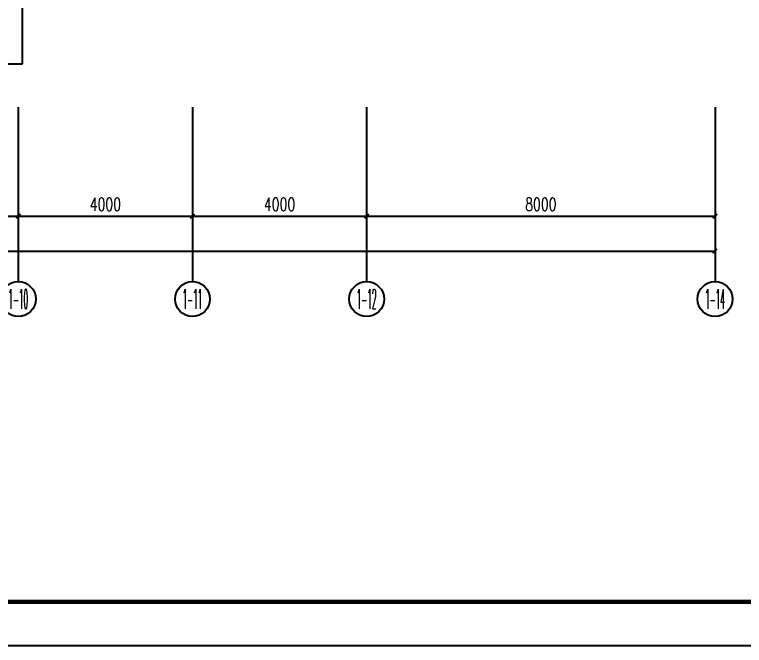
# Model space of a CAD drawing. Extents: x -6243262 to 3079315, y -2914302 to 172723.
# Drawn here: x -5578366 to -5561607, y -692286 to -677811 of the extents above; entities that cross this region are included whole.
import ezdxf
from ezdxf.enums import TextEntityAlignment as Align

# ---------------------------------------------------------------- set-up
doc = ezdxf.new("R2010")
doc.units = 0
doc.header["$LTSCALE"] = 1000
for name, color, linetype in [('AXIS', 3, 'Continuous'), ('AXIS_TEXT', 7, 'Continuous'), ('PUB_TITLE', 4, 'Continuous'), ('WALL', 9, 'Continuous')]:
    doc.layers.add(name, color=color, linetype=linetype)
doc.styles.add('_TCH_AXIS', font='COMPLEX', dxfattribs={"bigfont": 'GBCBIG'})
doc.styles.add('_TCH_DIM_T3', font='SIMPLEX', dxfattribs={"width": 0.705882, "bigfont": 'GBCBIG'})
doc.styles.add('COMPLEX', font='COMPLEX')
doc.dimstyles.new('_TCH_ARCH&&100', dxfattribs={"dimtxt": 297.5, "dimasz": 100, "dimexe": 250, "dimexo": 300, "dimgap": 126.25, "dimtad": 1, "dimdec": 0, "dimzin": 0, "dimdsep": 46, "dimtxsty": '_TCH_DIM_T3', "dimblk": 'ARCHTICK', "dimcen": 0.09, "dimclrt": 7, "dimazin": 2, "dimtfac": 1, "dimtdec": 0, "dimtix": 1, "dimtmove": 2, "dimatfit": 3, "dimfxl": 0, "dimtolj": 1, "dimtzin": 0, "dimarcsym": 0})

# ---------------------------------------------------------------- blocks, each defined once
blk = doc.blocks.new('_ArchTick')
at = {"color": 0, "linetype": 'ByBlock', "const_width": 0.4}
blk.add_lwpolyline([(-0.5, -0.5), (0.5, 0.5)], dxfattribs=at)
blk = doc.blocks.new('*D188')
at = {"layer": 'AXIS', "color": 0, "lineweight": -2, "transparency": 16777216}
for p, q in [((1535295, -788352), (1535295, -791602)), ((1575295, -788352), (1575295, -791602)), ((1535295, -791352), (1575295, -791352))]:
    blk.add_line(p, q, dxfattribs=at)
at = {"layer": 'Defpoints', "color": 0, "transparency": 16777216}
for p in [(1535295, -788052), (1575295, -788052), (1575295, -791352)]:
    blk.add_point(p, dxfattribs=at)
at = {"layer": 'AXIS', "color": 0, "lineweight": -2, "transparency": 16777216, "xscale": 100, "yscale": 100, "zscale": 100, "rotation": 180}
blk.add_blockref('_ArchTick', (1535295, -791352), dxfattribs=at)
at = {"layer": 'AXIS', "color": 0, "lineweight": -2, "transparency": 16777216, "xscale": 100, "yscale": 100, "zscale": 100}
blk.add_blockref('_ArchTick', (1575295, -791352), dxfattribs=at)
at = {"layer": 'AXIS', "color": 7, "transparency": 16777216, "insert": (1555295, -791077), "char_height": 297.5, "attachment_point": 5, "style": '_TCH_DIM_T3'}
blk.add_mtext('\\A1;40000', dxfattribs=at)
blk = doc.blocks.new('*D189')
at = {"layer": 'AXIS', "color": 0, "lineweight": -2, "transparency": 16777216}
for p, q in [((1567295, -788352), (1567295, -790802)), ((1575295, -788352), (1575295, -790802)), ((1567295, -790552), (1575295, -790552))]:
    blk.add_line(p, q, dxfattribs=at)
at = {"layer": 'Defpoints', "color": 0, "transparency": 16777216}
for p in [(1567295, -788052), (1575295, -788052), (1575295, -790552)]:
    blk.add_point(p, dxfattribs=at)
at = {"layer": 'AXIS', "color": 0, "lineweight": -2, "transparency": 16777216, "xscale": 100, "yscale": 100, "zscale": 100, "rotation": 180}
blk.add_blockref('_ArchTick', (1567295, -790552), dxfattribs=at)
at = {"layer": 'AXIS', "color": 0, "lineweight": -2, "transparency": 16777216, "xscale": 100, "yscale": 100, "zscale": 100}
blk.add_blockref('_ArchTick', (1575295, -790552), dxfattribs=at)
at = {"layer": 'AXIS', "color": 7, "transparency": 16777216, "insert": (1571295, -790277), "char_height": 297.5, "attachment_point": 5, "style": '_TCH_DIM_T3'}
blk.add_mtext('\\A1;8000', dxfattribs=at)
blk = doc.blocks.new('*D190')
at = {"layer": 'AXIS', "color": 0, "lineweight": -2, "transparency": 16777216}
for p, q in [((1563295, -788352), (1563295, -790802)), ((1567295, -788352), (1567295, -790802)), ((1563295, -790552), (1567295, -790552))]:
    blk.add_line(p, q, dxfattribs=at)
at = {"layer": 'Defpoints', "color": 0, "transparency": 16777216}
for p in [(1563295, -788052), (1567295, -788052), (1567295, -790552)]:
    blk.add_point(p, dxfattribs=at)
at = {"layer": 'AXIS', "color": 0, "lineweight": -2, "transparency": 16777216, "xscale": 100, "yscale": 100, "zscale": 100, "rotation": 180}
blk.add_blockref('_ArchTick', (1563295, -790552), dxfattribs=at)
at = {"layer": 'AXIS', "color": 0, "lineweight": -2, "transparency": 16777216, "xscale": 100, "yscale": 100, "zscale": 100}
blk.add_blockref('_ArchTick', (1567295, -790552), dxfattribs=at)
at = {"layer": 'AXIS', "color": 7, "transparency": 16777216, "insert": (1565295, -790277), "char_height": 297.5, "attachment_point": 5, "style": '_TCH_DIM_T3'}
blk.add_mtext('\\A1;4000', dxfattribs=at)
blk = doc.blocks.new('*D191')
at = {"layer": 'AXIS', "color": 0, "lineweight": -2, "transparency": 16777216}
for p, q in [((1559295, -788352), (1559295, -790802)), ((1563295, -788352), (1563295, -790802)), ((1559295, -790552), (1563295, -790552))]:
    blk.add_line(p, q, dxfattribs=at)
at = {"layer": 'Defpoints', "color": 0, "transparency": 16777216}
for p in [(1559295, -788052), (1563295, -788052), (1563295, -790552)]:
    blk.add_point(p, dxfattribs=at)
at = {"layer": 'AXIS', "color": 0, "lineweight": -2, "transparency": 16777216, "xscale": 100, "yscale": 100, "zscale": 100, "rotation": 180}
blk.add_blockref('_ArchTick', (1559295, -790552), dxfattribs=at)
at = {"layer": 'AXIS', "color": 0, "lineweight": -2, "transparency": 16777216, "xscale": 100, "yscale": 100, "zscale": 100}
blk.add_blockref('_ArchTick', (1563295, -790552), dxfattribs=at)
at = {"layer": 'AXIS', "color": 7, "transparency": 16777216, "insert": (1561295, -790277), "char_height": 297.5, "attachment_point": 5, "style": '_TCH_DIM_T3'}
blk.add_mtext('\\A1;4000', dxfattribs=at)
blk = doc.blocks.new('*D192')
at = {"layer": 'AXIS', "color": 0, "lineweight": -2, "transparency": 16777216}
for p, q in [((1556295, -788352), (1556295, -790802)), ((1559295, -788352), (1559295, -790802)), ((1556295, -790552), (1559295, -790552))]:
    blk.add_line(p, q, dxfattribs=at)
at = {"layer": 'Defpoints', "color": 0, "transparency": 16777216}
for p in [(1556295, -788052), (1559295, -788052), (1559295, -790552)]:
    blk.add_point(p, dxfattribs=at)
at = {"layer": 'AXIS', "color": 0, "lineweight": -2, "transparency": 16777216, "xscale": 100, "yscale": 100, "zscale": 100, "rotation": 180}
blk.add_blockref('_ArchTick', (1556295, -790552), dxfattribs=at)
at = {"layer": 'AXIS', "color": 0, "lineweight": -2, "transparency": 16777216, "xscale": 100, "yscale": 100, "zscale": 100}
blk.add_blockref('_ArchTick', (1559295, -790552), dxfattribs=at)
at = {"layer": 'AXIS', "color": 7, "transparency": 16777216, "insert": (1557795, -790277), "char_height": 297.5, "attachment_point": 5, "style": '_TCH_DIM_T3'}
blk.add_mtext('\\A1;3000', dxfattribs=at)
blk = doc.blocks.new('_AXISO')
at = {"color": 0}
blk.add_circle((0, 0), 0.5, dxfattribs=at)
at = {"layer": 'AXIS_TEXT', "color": 0, "style": 'COMPLEX', "width": 1.041667}
blk.add_attdef('A', text='', height=0.56, dxfattribs=at).set_placement((-0.25, -0.28), (0.25, -0.28), align=Align.FIT)
blk = doc.blocks.new('55')
at = {"layer": 'AXIS', "color": 8}
for p, q in [((1559295.1, -788052.2), (1559295.1, -792052.2)), ((1563295.1, -788052.2), (1563295.1, -792052.2)), ((1567295.1, -788052.2), (1567295.1, -792052.2)), ((1575295.1, -788052.2), (1575295.1, -792052.2))]:
    blk.add_line(p, q, dxfattribs=at)
at = {"layer": 'WALL', "color": 8}
for p, q in [((1559395.1, -787052.2), (1559395.1, -785552.2)), ((1558695.1, -787052.2), (1559395.1, -787052.2))]:
    blk.add_line(p, q, dxfattribs=at)
at = {"layer": 'AXIS', "color": 8}
ref = blk.add_blockref('_AXISO', (1559295.1, -792452.2), dxfattribs=dict(at, xscale=800, yscale=800, zscale=800))
ref.add_attrib('A', '1-10', dxfattribs={"layer": 'AXIS_TEXT', "color": 8, "height": 452.55, "style": '_TCH_AXIS', "width": 0.3}).set_placement((1559068.8, -792678.5), (1559521.4, -792678.5), align=Align.FIT)
ref = blk.add_blockref('_AXISO', (1563295.1, -792452.2), dxfattribs=dict(at, xscale=800, yscale=800, zscale=800))
ref.add_attrib('A', '1-11', dxfattribs={"layer": 'AXIS_TEXT', "color": 8, "height": 452.55, "style": '_TCH_AXIS', "width": 0.323077}).set_placement((1563068.8, -792678.5), (1563521.4, -792678.5), align=Align.FIT)
ref = blk.add_blockref('_AXISO', (1567295.1, -792452.2), dxfattribs=dict(at, xscale=800, yscale=800, zscale=800))
ref.add_attrib('A', '1-12', dxfattribs={"layer": 'AXIS_TEXT', "color": 8, "height": 452.55, "style": '_TCH_AXIS', "width": 0.3}).set_placement((1567068.8, -792678.5), (1567521.4, -792678.5), align=Align.FIT)
ref = blk.add_blockref('_AXISO', (1575295.1, -792452.2), dxfattribs=dict(at, xscale=800, yscale=800, zscale=800))
ref.add_attrib('A', '1-14', dxfattribs={"layer": 'AXIS_TEXT', "color": 8, "height": 452.55, "style": '_TCH_AXIS', "width": 0.291667}).set_placement((1575068.8, -792678.5), (1575521.4, -792678.5), align=Align.FIT)
for p1, p2, distance, picture, middle in [((1535295.1, -788052.2), (1575295.1, -788052.2), -3300, '*D188', (1555295.1, -791077.2)), ((1556295.1, -788052.2), (1559295.1, -788052.2), -2500, '*D192', (1557795.1, -790277.2)), ((1559295.1, -788052.2), (1563295.1, -788052.2), -2500, '*D191', (1561295.1, -790277.2)), ((1563295.1, -788052.2), (1567295.1, -788052.2), -2500, '*D190', (1565295.1, -790277.2)), ((1567295.1, -788052.2), (1575295.1, -788052.2), -2500, '*D189', (1571295.1, -790277.2))]:
    dim = blk.add_aligned_dim(p1=p1, p2=p2, distance=distance, dimstyle='_TCH_ARCH&&100', dxfattribs=at)
    dim.commit()
    dim.dimension.update_dxf_attribs({"geometry": picture, "text_midpoint": middle})

msp = doc.modelspace()

# ---------------------------------------------------------------- linework, layer by layer
at = {"layer": 'PUB_TITLE'}
msp.add_lwpolyline([(-5609813.8, -692286.4), (-5550413.8, -692286.4), (-5550413.8, -650286.4), (-5609813.8, -650286.4)], close=True, dxfattribs=at)
at = {"layer": 'PUB_TITLE', "const_width": 100}
msp.add_lwpolyline([(-5608313.8, -691286.4), (-5551413.8, -691286.4), (-5551413.8, -651286.4), (-5608313.8, -651286.4)], close=True, dxfattribs=at)

# ---------------------------------------------------------------- block references
msp.add_blockref('55', (-7137576.4, 108114.7))

doc.saveas('drawing.dxf')
